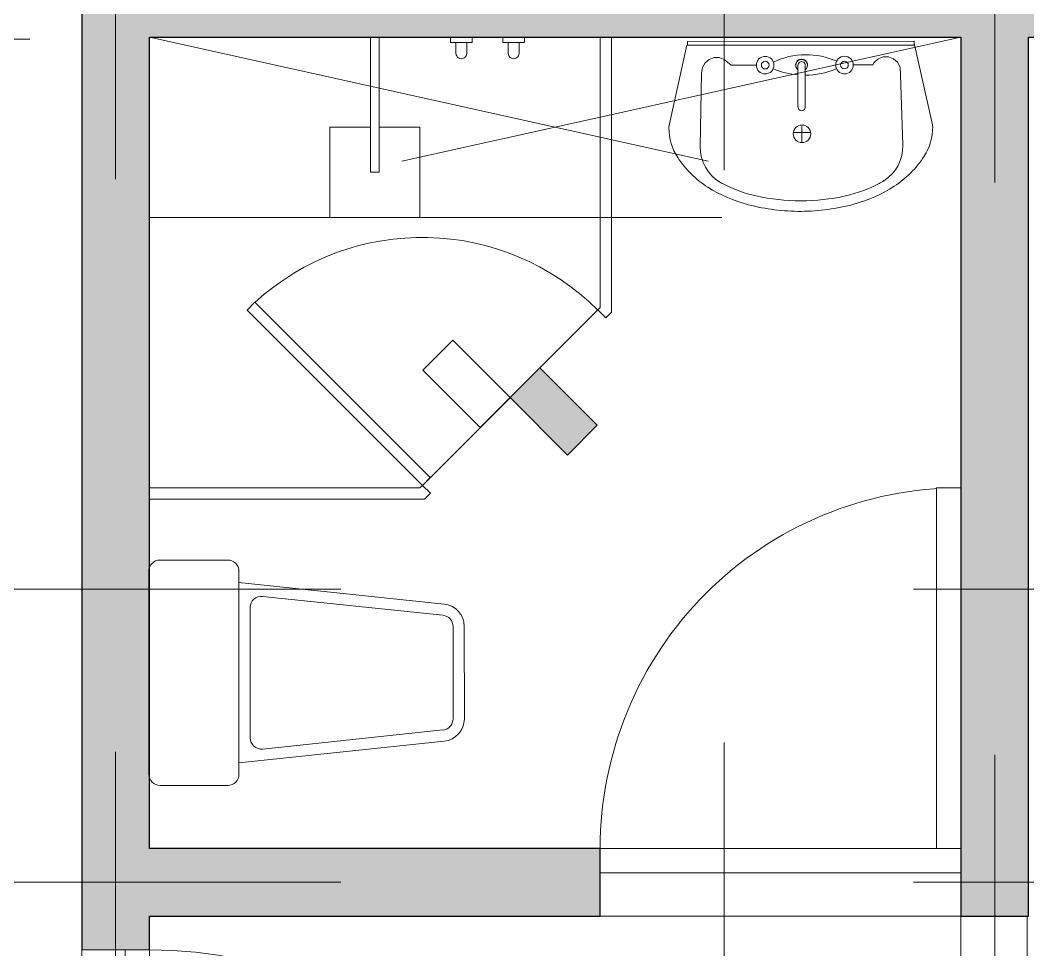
# Model space of a CAD drawing. Header units: metres. Extents: x -54 to 264, y -14 to 31.
# Drawn here: x 38.434 to 40.669, y 13.675 to 15.738 of the extents above; entities that cross this region are included whole.
import ezdxf

# ---------------------------------------------------------------- set-up
doc = ezdxf.new("R2010")
doc.units = ezdxf.units.M
doc.header["$LTSCALE"] = 0.001
doc.linetypes.add('CENTERX2', pattern=[101.6, 63.5, -12.7, 12.7, -12.7])
doc.linetypes.add('HIDDENX2', pattern=[19.05, 12.7, -6.35])
doc.layers.get('0').update_dxf_attribs({"lineweight": 13, "true_color": 0x000000})
for name, color, linetype, lineweight, true_color in [('JACH-Anotaciones-Cotas-NivelesPiso-Grals', 7, 'Continuous', 13, 0x000000), ('JACH-Anotaciones-Cotas-NivelesPiso-Grals @ 0.075', 7, 'Continuous', 13, 0x000000), ('Jach-Anotaciones-Hatch-Lum50%', 9, 'Continuous', 13, 0x808080), ('Jach-Anotaciones-Hatch-Lum80%', 250, 'Continuous', 13, 0x333333), ('JACH-Anotaciones-Lineas-EJES', 7, 'CENTERX2', 9, 0x666666), ('JACH-Arq-Lineas-Piso', 7, 'Continuous', 13, 0x1a1a1a), ('JACH-Arq-Lineas-Proyeccion', 250, 'HIDDENX2', 13, 0x333333), ('JACH-Arq-Líneas-ProyeccionCerramientos', 7, 'HIDDENX2', 13, 0x000000), ('JACH-Arq-Mobiliario01-', 250, 'Continuous', 9, 0x333333), ('JACH-Arq-Muros01-Carga', 7, 'Continuous', 25, 0x000000), ('JACH-Arq-Puertas01-', 7, 'Continuous', 13, 0x404040), ('JACH-Arq-Ventanas-BajasyPisoTecho', 7, 'Continuous', 13, 0x404040)]:
    doc.layers.add(name, color=color, linetype=linetype, lineweight=lineweight, true_color=true_color)

# ---------------------------------------------------------------- blocks, each defined once
blk = doc.blocks.new('*U69')
at = {"lineweight": 0, "ltscale": 100}
blk.add_wipeout([(-0.925, 0.17), (-0.925, -0.02), (-0.125, -0.02), (-0.125, 0.17)], dxfattribs=at).dxf.layer = 'Jach-Anotaciones-Hatch-Lum50%'
at = {"lineweight": 0}
blk.add_arc((-0.925, 0), 0.8, 270, 0, dxfattribs=at)
at = {"lineweight": 30}
blk.add_wipeout([(-0.871, 0), (-0.871, -0.8), (-0.925, -0.8), (-0.925, 0)], dxfattribs=at)
blk.add_lwpolyline([(-0.871, 0), (-0.871, -0.8), (-0.925, -0.8), (-0.925, 0)], close=True)
at = {"layer": 'Jach-Anotaciones-Hatch-Lum50%', "color": 9}
blk.add_lwpolyline([(-0.925, 0.054), (-0.125, 0.054), (-0.125, 0), (-0.925, 0)], close=True, dxfattribs=at)
blk = doc.blocks.new('A$C274B7A8C')
for p, q in [((0.025, 0.7), (0.475, 0.7)), ((0, 0.525), (0, 0.675)), ((0.5, 0.675), (0.5, 0.525)), ((0.475, 0.5), (0.025, 0.5)), ((0.05, 0.5), (0.0979, 0.0448)), ((0.4021, 0.0448), (0.45, 0.5)), ((0.1055, 0.475), (0.3945, 0.475)), ((0.0807, 0.4474), (0.1228, 0.0474)), ((0.3772, 0.0474), (0.4193, 0.4474)), ((0.1476, 0.025), (0.3524, 0.025)), ((0.1476, 0), (0.3524, 0))]:
    blk.add_line(p, q)
for centre, radius, start, end in [((0.025, 0.675), 0.025, 90, 180), ((0.475, 0.675), 0.025, 0, 90), ((0.025, 0.525), 0.025, 180, 270), ((0.475, 0.525), 0.025, 270, 0), ((0.1055, 0.45), 0.025, 90, 186.009), ((0.3945, 0.45), 0.025, 353.991, 90), ((0.1476, 0.05), 0.05, 186.009, 270), ((0.1476, 0.05), 0.025, 186.009, 270), ((0.3524, 0.05), 0.025, 270, 353.991), ((0.3524, 0.05), 0.05, 270, 353.991)]:
    blk.add_arc(centre, radius, start, end)
blk = doc.blocks.new('A$C6AA41FE3')
at = {"linetype": 'ByBlock'}
for p, q in [((0.1919, 0.5849), (0.3733, 0.5439)), ((0.3687, 0.04), (0.3687, 0.5439)), ((0.3687, 0.5439), (0.3772, 0.5439)), ((0.3772, 0.0411), (0.3772, 0.5439)), ((0.3026, 0.514), (0.1469, 0.5187)), ((0.32, 0.5127), (0.3026, 0.514)), ((0.3305, 0.5069), (0.32, 0.5127)), ((0.3383, 0.4979), (0.3305, 0.5069)), ((0.3425, 0.4869), (0.3383, 0.4979)), ((0.3383, 0.4642), (0.3425, 0.4752)), ((0.3425, 0.4752), (0.3425, 0.4869)), ((0.3251, 0.409), (0.3253, 0.4524)), ((0.3253, 0.4524), (0.3305, 0.4553)), ((0.3305, 0.4553), (0.3383, 0.4642)), ((0.1747, 0.3146), (0.1747, 0.2774)), ((0.1525, 0.2951), (0.1884, 0.2951)), ((0.2326, 0.3025), (0.3243, 0.3025)), ((0.2326, 0.3021), (0.2326, 0.3025)), ((0.3243, 0.3025), (0.3243, 0.3024)), ((0.2326, 0.2863), (0.2326, 0.2867)), ((0.3243, 0.2863), (0.2326, 0.2863)), ((0.3243, 0.2864), (0.3243, 0.2863)), ((0.3243, 0.1379), (0.3245, 0.1941)), ((0.3374, 0.1229), (0.3243, 0.1379)), ((0.3415, 0.1119), (0.3374, 0.1229)), ((0.3415, 0.1002), (0.3415, 0.1119)), ((0.3374, 0.0892), (0.3415, 0.1002)), ((0.144, 0.0693), (0.3071, 0.0724)), ((0.3071, 0.0724), (0.3191, 0.0744)), ((0.3191, 0.0744), (0.3296, 0.0802)), ((0.3296, 0.0802), (0.3374, 0.0892)), ((0.188, 0), (0.3687, 0.04)), ((0.3772, 0.0411), (0.3687, 0.0411))]:
    blk.add_line(p, q, dxfattribs=at)
for centre, radius in [((0.3245, 0.3895), 0.0195), ((0.3245, 0.3895), 0.00849), ((0.172, 0.2951), 0.0195), ((0.3245, 0.2136), 0.0195), ((0.3245, 0.2136), 0.00849)]:
    blk.add_circle(centre, radius, dxfattribs=at)
for centre, radius, start, end in [((0.1864, 0.4671), 0.118, 89.1785, 123.1413), ((0.1877, 0.4667), 0.1183, 87.9266, 89.8113), ((0.241, 0.3799), 0.2208, 122.6461, 147.0936), ((0.1441, 0.4288), 0.09, 88.2595, 147.7588), ((0.3304, 0.324), 0.3262, 147.383, 164.6821), ((0.2193, 0.3814), 0.1789, 147.7588, 151.7723), ((0.3272, 0.3256), 0.3003, 152.1306, 167.3001), ((0.4743, 0.289), 0.4743, 165.1956, 179.4863), ((0.5, 0.2906), 0.4766, 167.7656, 179.7702), ((0.4839, 0.3016), 0.1818, 157.4645, 179.7061), ((0.1798, 0.3042), 0.1678, 334.4875, 24.1794), ((0.4743, 0.2935), 0.4743, 180.0316, 194.3223), ((0.5, 0.2944), 0.4766, 180.2298, 192.2344), ((0.2312, 0.2944), 0.0078, 80.1551, 279.8449), ((0.3243, 0.2944), 0.013, 218.4979, 141.5021), ((0.3243, 0.2944), 0.0134, 270, 90), ((0.3243, 0.2944), 0.00798, 270, 90), ((0.4839, 0.3016), 0.1818, 184.8087, 202.5355), ((0.3272, 0.2594), 0.3003, 192.6999, 207.8694), ((0.33, 0.2597), 0.3262, 194.841, 212.14), ((0.2193, 0.2037), 0.1789, 208.2281, 209.9799), ((0.1423, 0.1592), 0.09, 209.9799, 271.0537), ((0.2402, 0.2046), 0.2208, 212.4413, 236.8887), ((0.1848, 0.1179), 0.1179, 236.4084, 270.3713), ((0.1861, 0.1183), 0.1183, 269.7541, 270.9471)]:
    blk.add_arc(centre, radius, start, end, dxfattribs=at)
blk = doc.blocks.new('*U66')
at = {"lineweight": 0, "ltscale": 100}
blk.add_wipeout([(-0.095, 0), (0.095, 0), (0.095, -1), (-0.095, -1)], dxfattribs=at).dxf.layer = 'Jach-Anotaciones-Hatch-Lum50%'
at = {"lineweight": 0}
blk.add_arc((0.075, 0), 1, 270, 360, dxfattribs=at)
at = {"lineweight": 30}
blk.add_wipeout([(0.075, -0.054), (1.075, -0.054), (1.075, 0), (0.075, 0)], dxfattribs=at)
blk.add_lwpolyline([(0.075, -0.054), (1.075, -0.054), (1.075, 0), (0.075, 0)], close=True)
at = {"layer": 'Jach-Anotaciones-Hatch-Lum50%', "color": 9}
blk.add_lwpolyline([(0.021, 0), (0.021, -1), (0.075, -1), (0.075, 0)], close=True, dxfattribs=at)
blk = doc.blocks.new('*U89')
at = {"lineweight": 0, "ltscale": 100}
h = blk.add_hatch(color=256, dxfattribs=at)
h.dxf.hatch_style = 1
h.paths.add_polyline_path([(0, 0), (0, -1.25), (2.4, -1.25), (2.4, 0)])
for points in [[(-2.4, 1.25), (-2.4, 0), (0, 0), (0, 1.25)], [(0, 0), (0, -1.25), (2.4, -1.25), (2.4, 0)]]:
    blk.add_lwpolyline(points, close=True, dxfattribs=at)
blk = doc.blocks.new('*U589')
at = {"layer": 'JACH-Anotaciones-Cotas-NivelesPiso-Grals @ 0.075', "xscale": -0.07500000000000002, "yscale": 0.07500000000000002, "zscale": 0.07500000000000002, "rotation": 135.000000000005}
blk.add_blockref('*U89', (39.5209, 14.9), dxfattribs=at)

msp = doc.modelspace()

# ---------------------------------------------------------------- linework, layer by layer
at = {"layer": 'JACH-Anotaciones-Lineas-EJES', "ltscale": 100}
msp.add_lwpolyline([(40.5959, -2.4024), (40.5959, 25.8879)], dxfattribs=at)
at = {"layer": 'JACH-Arq-Lineas-Proyeccion', "ltscale": 100}
msp.add_lwpolyline([(38.7209, 15.3), (40.5209, 15.3), (40.5209, 15.7), (38.7209, 15.7)], close=True, dxfattribs=at)
for points in [[(38.7209, 15.7), (40.5209, 15.3)], [(40.5209, 15.7), (38.7209, 15.3)]]:
    msp.add_lwpolyline(points, dxfattribs=at)
at = {"layer": 'JACH-Arq-Líneas-ProyeccionCerramientos', "lineweight": 0, "ltscale": 100}
msp.add_lwpolyline([(31.4709, 15.695), (38.5709, 15.695)], dxfattribs=at)
at = {"layer": 'JACH-Arq-Mobiliario01-'}
for p, q in [((39.3889, 15.7), (39.3889, 15.688)), ((39.4369, 15.7), (39.3889, 15.7)), ((39.4369, 15.7), (39.4369, 15.688)), ((39.5049, 15.7), (39.5049, 15.688)), ((39.5049, 15.7), (39.5529, 15.7)), ((39.5529, 15.7), (39.5529, 15.688)), ((39.4369, 15.688), (39.3889, 15.688)), ((39.4009, 15.688), (39.4009, 15.664)), ((39.4249, 15.688), (39.4249, 15.664)), ((39.5049, 15.688), (39.5529, 15.688)), ((39.5169, 15.688), (39.5169, 15.664)), ((39.5409, 15.688), (39.5409, 15.664))]:
    msp.add_line(p, q, dxfattribs=at)
at = {"layer": 'JACH-Arq-Mobiliario01-', "ltscale": 100}
msp.add_lwpolyline([(39.2114, 15.7), (39.2304, 15.7), (39.2304, 15.4), (39.2114, 15.4)], close=True, dxfattribs=at)
msp.add_lwpolyline([(39.2304, 15.5), (39.3209, 15.5), (39.3209, 15.3), (39.1209, 15.3), (39.1209, 15.5), (39.2114, 15.5)], dxfattribs=at)
at = {"layer": 'JACH-Arq-Mobiliario01-', "extrusion": (0, 0, -1)}
for centre in [(39.4129, 15.664), (39.5289, 15.664)]:
    msp.add_ellipse(centre, major_axis=(-0.00849, 0.00849), ratio=1, start_param=2.356194, end_param=5.497787, dxfattribs=at)
at = {"layer": 'JACH-Arq-Ventanas-BajasyPisoTecho', "ltscale": 100}
for points in [[(39.7209, 15.7), (39.7209, 15.1), (39.7153, 15.0945)], [(39.7459, 15.7), (39.7459, 15.0896), (39.733, 15.0768)], [(39.7153, 15.0945), (39.733, 15.0768)], [(39.3264, 14.7055), (39.3209, 14.7), (38.7209, 14.7)], [(39.3441, 14.6879), (39.3312, 14.675), (38.7209, 14.675)], [(39.3264, 14.7055), (39.3441, 14.6879)]]:
    msp.add_lwpolyline(points, dxfattribs=at)
msp.add_lwpolyline([(38.9379, 15.0941), (39.3264, 14.7055), (39.3436, 14.7227), (38.9547, 15.1116)], close=True, dxfattribs=at)
msp.add_arc((39.3264, 14.7055), 0.55, 45, 132.467, dxfattribs=at)

# ---------------------------------------------------------------- block references
at = {"layer": 'JACH-Arq-Mobiliario01-', "ltscale": 100, "xscale": -1, "rotation": 270.0503622611195}
msp.add_blockref('A$C6AA41FE3', (39.8735, 15.313), dxfattribs=at)
at = {"layer": 'JACH-Arq-Mobiliario01-', "ltscale": 100, "rotation": 90.02014201114538}
msp.add_blockref('A$C274B7A8C', (39.4196, 14.04), dxfattribs=at)
at = {"layer": 'JACH-Arq-Puertas01-', "ltscale": 100, "rotation": 180}
msp.add_blockref('*U69', (39.5959, 13.9), dxfattribs=at)

# ---------------------------------------------------------------- next in the draw order: hatches: boundary and pattern name
at = {"layer": 'Jach-Anotaciones-Hatch-Lum80%', "ltscale": 100}
h = msp.add_hatch(color=256, dxfattribs=at)
h.dxf.hatch_style = 1
h.paths.add_polyline_path([(38.7209, 13.75), (39.7209, 13.75), (39.7209, 13.9), (38.7209, 13.9), (38.7209, 15.7), (40.5209, 15.7), (40.5209, 13.75), (40.6709, 13.75), (40.6709, 15.7), (44.2209, 15.7), (44.2209, 13.75), (45.2709, 13.75), (45.2709, 13.9), (44.3709, 13.9), (44.3709, 19.3001), (44.5219, 19.3), (44.5219, 19.4501), (44.2209, 19.4501), (44.2209, 15.85), (39.3959, 15.85), (39.3959, 17.65), (40.0709, 17.65), (40.0709, 17.8), (39.9524, 17.8), (39.7884, 17.8), (38.7209, 17.8), (38.7209, 17.875), (38.5709, 17.875), (38.5709, 17.65), (39.2459, 17.65), (39.2459, 15.85), (38.5709, 15.85), (38.5709, 13.75), (38.5709, 13.675), (38.7209, 13.675)])

# ---------------------------------------------------------------- next in the draw order: linework, layer by layer
at = {"layer": 'JACH-Anotaciones-Lineas-EJES', "ltscale": 100}
for points in [[(39.9959, -2.375), (39.9959, 25.89)], [(22.6359, 14.475), (52.1472, 14.475)], [(22.6359, 13.825), (52.1472, 13.825)]]:
    msp.add_lwpolyline(points, dxfattribs=at)
at = {"layer": 'JACH-Arq-Lineas-Piso', "ltscale": 100}
msp.add_lwpolyline([(39.7153, 15.0945), (39.3264, 14.7055)], dxfattribs=at)
at = {"layer": 'JACH-Arq-Líneas-ProyeccionCerramientos', "lineweight": 0, "ltscale": 100}
for points in [[(39.7209, 13.9), (40.5209, 13.9), (40.5209, 13.75), (39.7209, 13.75)], [(40.5209, 13.75), (40.6681, 13.75), (40.6681, 12.6), (40.5209, 12.6)]]:
    msp.add_lwpolyline(points, close=True, dxfattribs=at)
at = {"layer": 'JACH-Arq-Muros01-Carga', "color": 3, "ltscale": 100}
msp.add_lwpolyline([(38.5709, 15.85), (38.5709, 13.75), (38.5709, 13.675), (38.7209, 13.675), (38.7209, 13.75), (38.7209, 13.75), (39.7209, 13.75), (39.7209, 13.9), (38.7209, 13.9), (38.7209, 15.7), (40.5209, 15.7), (40.5209, 13.75), (40.6709, 13.75), (40.6709, 15.7), (44.2209, 15.7), (44.2209, 13.75), (45.2709, 13.75)], dxfattribs=at)

# ---------------------------------------------------------------- next in the draw order: block references
at = {"layer": 'JACH-Anotaciones-Cotas-NivelesPiso-Grals', "lineweight": 0}
msp.add_blockref('*U589', (0, 0), dxfattribs=at)

# ---------------------------------------------------------------- next in the draw order: block references
at = {"layer": 'JACH-Arq-Puertas01-', "ltscale": 100, "xscale": -1, "rotation": 180}
msp.add_blockref('*U66', (38.6459, 12.675), dxfattribs=at)

# ---------------------------------------------------------------- next in the draw order: linework, layer by layer
at = {"layer": 'JACH-Anotaciones-Lineas-EJES', "ltscale": 100}
msp.add_lwpolyline([(38.6459, -2.3956), (38.6459, 25.8947)], dxfattribs=at)
at = {"layer": 'JACH-Arq-Líneas-ProyeccionCerramientos', "lineweight": 0, "ltscale": 100}
msp.add_lwpolyline([(38.5709, 13.675), (38.7209, 13.675), (38.7209, 12.675), (38.5709, 12.675)], close=True, dxfattribs=at)

doc.saveas('drawing.dxf')
